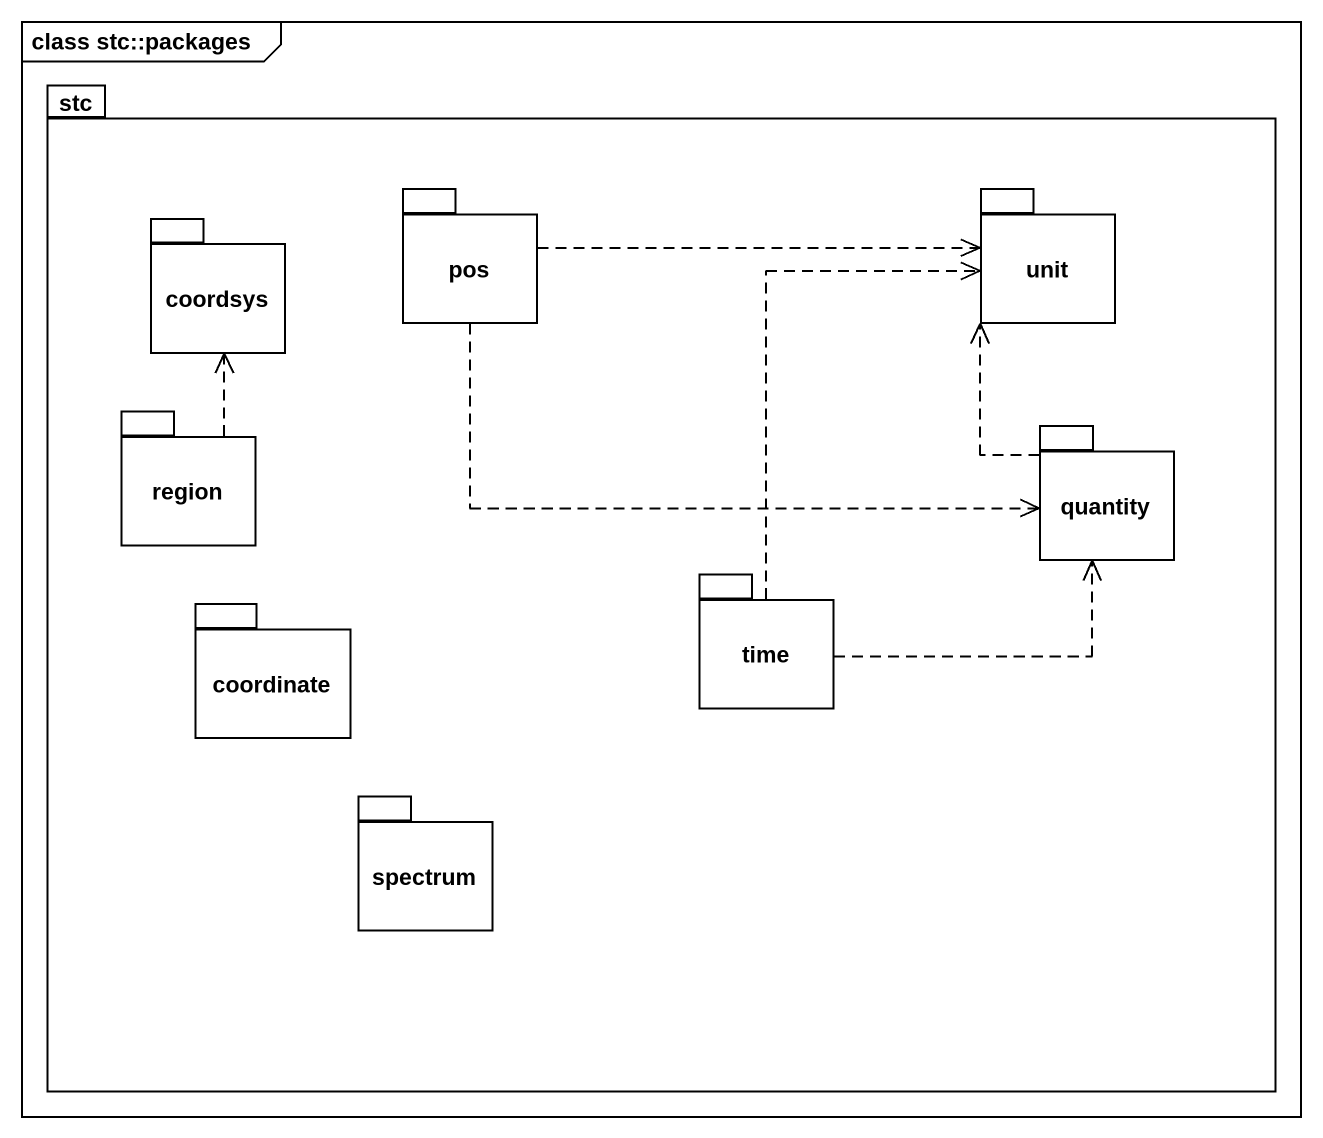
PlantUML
@startuml
mainframe class stc::packages
package stc {
  package coordsys {
  }
  package pos {
  }
  package unit {
  }
  package region {
  }
  package quantity {
  }
  package coordinate {
  }
  package time {
  }
  package spectrum {
  }
}
pos .right.> unit
pos .right.> quantity
region .up.> coordsys
quantity .up.> unit
time .up.> unit
time .right.> quantity
@enduml
